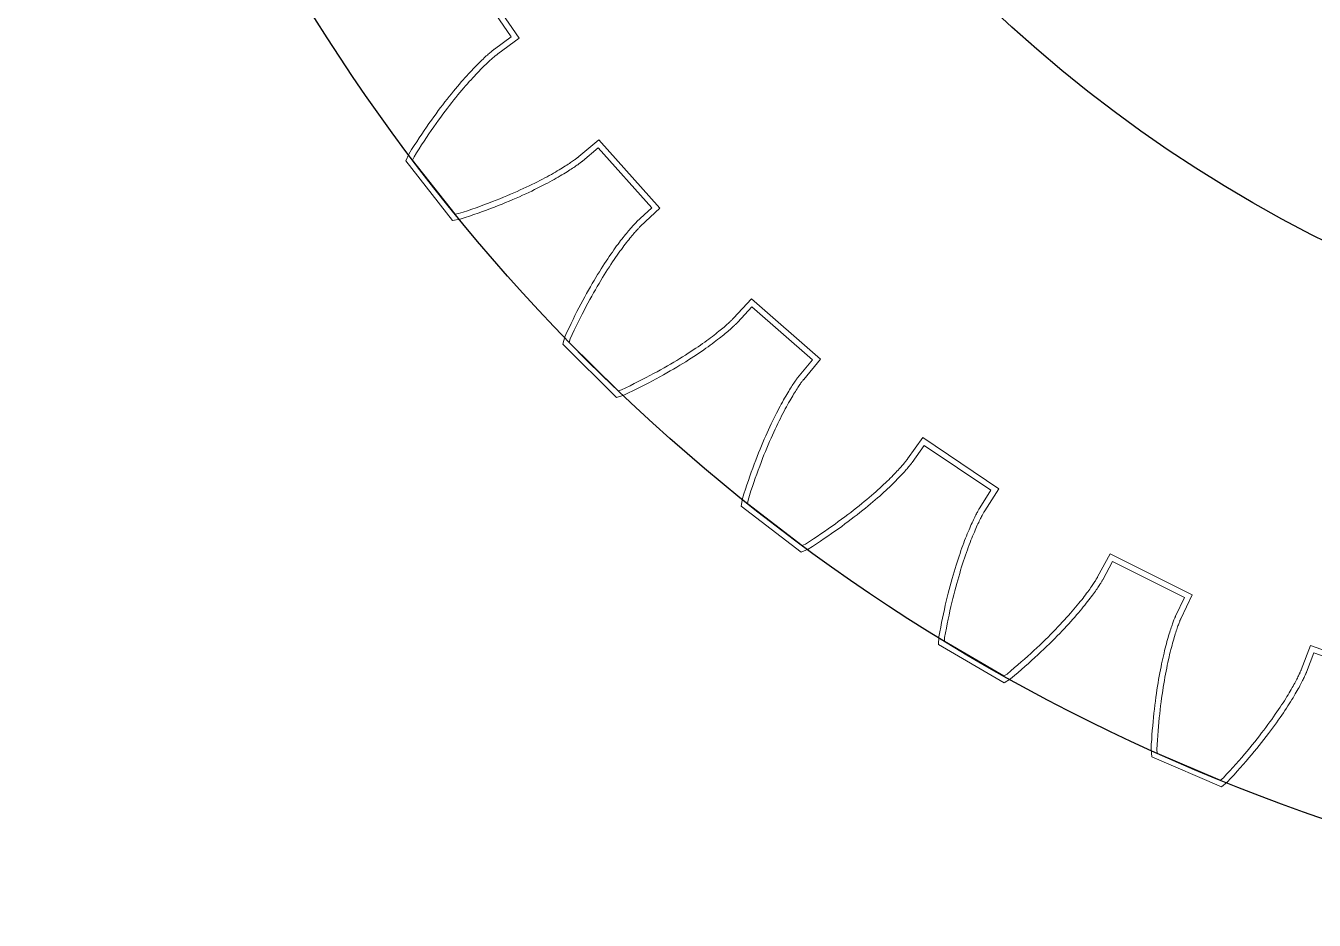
# Model space of a CAD drawing. Header units: inches. Extents: x -44 to 82, y -33 to 33.
# Drawn here: x -33.02 to -10.79, y -33.02 to -17.59 of the extents above; entities that cross this region are included whole.
import ezdxf

# ---------------------------------------------------------------- set-up
doc = ezdxf.new("R2010")
doc.units = ezdxf.units.IN
doc.header["$MEASUREMENT"] = 0
for name, color, linetype in [('gearMount', 6, 'Continuous'), ('gearsBot_kerf', 133, 'Continuous'), ('gearsTop', 5, 'Continuous'), ('gearsTop_kerf', 163, 'Continuous')]:
    doc.layers.add(name, color=color, linetype=linetype)

msp = doc.modelspace()

# ---------------------------------------------------------------- linework, layer by layer
at = {"layer": 'gearMount'}
msp.add_circle((0.001, -0.004), 33.02, dxfattribs=at)
at = {"layer": 'gearsBot_kerf', "lineweight": 18}
msp.add_lwpolyline([(-25.426, -16.641), (-24.641, -17.784), (-24.93, -17.994), (-24.935, -17.997), (-24.94, -18.001), (-24.947, -18.006), (-24.954, -18.012), (-24.963, -18.019), (-24.973, -18.027), (-24.984, -18.037), (-24.996, -18.047), (-25.009, -18.058), (-25.023, -18.07), (-25.038, -18.083), (-25.054, -18.098), (-25.072, -18.113), (-25.09, -18.13), (-25.109, -18.147), (-25.129, -18.166), (-25.15, -18.187), (-25.172, -18.208), (-25.195, -18.23), (-25.219, -18.254), (-25.244, -18.279), (-25.27, -18.305), (-25.296, -18.333), (-25.323, -18.361), (-25.352, -18.391), (-25.381, -18.423), (-25.41, -18.455), (-25.441, -18.489), (-25.472, -18.524), (-25.504, -18.561), (-25.537, -18.599), (-25.57, -18.638), (-25.605, -18.679), (-25.639, -18.721), (-25.675, -18.765), (-25.711, -18.81), (-25.748, -18.856), (-25.785, -18.904), (-25.823, -18.953), (-25.861, -19.003), (-25.9, -19.056), (-25.94, -19.109), (-25.98, -19.164), (-26.02, -19.221), (-26.061, -19.279), (-26.103, -19.339), (-26.145, -19.4), (-26.187, -19.463), (-26.23, -19.527), (-26.273, -19.593), (-26.316, -19.66), (-26.36, -19.729), (-26.407, -19.805), (-26.46, -19.924), (-25.653, -20.953), (-25.525, -20.93), (-25.439, -20.902), (-25.362, -20.876), (-25.286, -20.85), (-25.212, -20.824), (-25.14, -20.798), (-25.069, -20.772), (-24.999, -20.746), (-24.932, -20.72), (-24.865, -20.694), (-24.801, -20.668), (-24.738, -20.642), (-24.676, -20.617), (-24.616, -20.591), (-24.558, -20.566), (-24.501, -20.541), (-24.446, -20.516), (-24.392, -20.491), (-24.34, -20.467), (-24.289, -20.443), (-24.24, -20.419), (-24.192, -20.396), (-24.146, -20.372), (-24.101, -20.35), (-24.058, -20.327), (-24.017, -20.305), (-23.976, -20.284), (-23.938, -20.263), (-23.9, -20.242), (-23.864, -20.222), (-23.83, -20.202), (-23.797, -20.183), (-23.766, -20.164), (-23.735, -20.146), (-23.707, -20.128), (-23.679, -20.112), (-23.653, -20.095), (-23.629, -20.079), (-23.606, -20.064), (-23.584, -20.05), (-23.563, -20.036), (-23.544, -20.023), (-23.526, -20.011), (-23.51, -19.999), (-23.495, -19.989), (-23.481, -19.978), (-23.468, -19.969), (-23.457, -19.961), (-23.446, -19.953), (-23.438, -19.946), (-23.43, -19.94), (-23.423, -19.935), (-23.418, -19.931), (-23.414, -19.927), (-23.141, -19.697), (-22.218, -20.732), (-22.479, -20.977), (-22.483, -20.981), (-22.488, -20.985), (-22.493, -20.991), (-22.5, -20.998), (-22.508, -21.006), (-22.517, -21.015), (-22.527, -21.026), (-22.537, -21.037), (-22.549, -21.05), (-22.561, -21.064), (-22.575, -21.079), (-22.589, -21.095), (-22.604, -21.113), (-22.62, -21.131), (-22.637, -21.152), (-22.655, -21.173), (-22.673, -21.195), (-22.692, -21.219), (-22.712, -21.245), (-22.733, -21.271), (-22.754, -21.299), (-22.776, -21.328), (-22.799, -21.359), (-22.823, -21.391), (-22.847, -21.424), (-22.872, -21.459), (-22.897, -21.495), (-22.923, -21.532), (-22.95, -21.571), (-22.977, -21.611), (-23.005, -21.653), (-23.033, -21.696), (-23.062, -21.741), (-23.091, -21.787), (-23.121, -21.835), (-23.151, -21.884), (-23.182, -21.934), (-23.213, -21.986), (-23.244, -22.04), (-23.276, -22.095), (-23.308, -22.152), (-23.341, -22.21), (-23.374, -22.27), (-23.407, -22.331), (-23.44, -22.394), (-23.474, -22.458), (-23.508, -22.524), (-23.542, -22.591), (-23.576, -22.66), (-23.61, -22.731), (-23.645, -22.803), (-23.68, -22.877), (-23.717, -22.959), (-23.754, -23.083), (-22.825, -24.003), (-22.701, -23.965), (-22.62, -23.926), (-22.546, -23.891), (-22.474, -23.855), (-22.404, -23.82), (-22.335, -23.785), (-22.268, -23.75), (-22.203, -23.716), (-22.139, -23.681), (-22.076, -23.647), (-22.015, -23.613), (-21.956, -23.58), (-21.898, -23.547), (-21.842, -23.514), (-21.787, -23.482), (-21.734, -23.45), (-21.682, -23.418), (-21.632, -23.387), (-21.583, -23.356), (-21.536, -23.326), (-21.49, -23.296), (-21.446, -23.267), (-21.403, -23.238), (-21.361, -23.21), (-21.321, -23.182), (-21.283, -23.155), (-21.246, -23.129), (-21.21, -23.103), (-21.175, -23.078), (-21.142, -23.053), (-21.111, -23.03), (-21.08, -23.006), (-21.051, -22.984), (-21.024, -22.962), (-20.997, -22.941), (-20.972, -22.921), (-20.949, -22.901), (-20.926, -22.883), (-20.905, -22.865), (-20.885, -22.848), (-20.867, -22.832), (-20.849, -22.816), (-20.833, -22.802), (-20.818, -22.788), (-20.804, -22.776), (-20.792, -22.764), (-20.781, -22.753), (-20.77, -22.743), (-20.761, -22.735), (-20.753, -22.727), (-20.746, -22.72), (-20.741, -22.714), (-20.736, -22.709), (-20.732, -22.705), (-20.49, -22.442), (-19.445, -23.353), (-19.673, -23.629), (-19.676, -23.633), (-19.681, -23.638), (-19.686, -23.645), (-19.692, -23.653), (-19.698, -23.662), (-19.706, -23.672), (-19.714, -23.683), (-19.723, -23.696), (-19.733, -23.71), (-19.744, -23.725), (-19.755, -23.742), (-19.767, -23.76), (-19.78, -23.779), (-19.794, -23.8), (-19.808, -23.822), (-19.823, -23.845), (-19.838, -23.87), (-19.854, -23.896), (-19.871, -23.924), (-19.888, -23.953), (-19.906, -23.983), (-19.924, -24.015), (-19.943, -24.048), (-19.962, -24.083), (-19.982, -24.119), (-20.002, -24.156), (-20.023, -24.195), (-20.044, -24.236), (-20.066, -24.277), (-20.088, -24.321), (-20.11, -24.366), (-20.133, -24.412), (-20.156, -24.46), (-20.179, -24.51), (-20.203, -24.56), (-20.226, -24.613), (-20.25, -24.667), (-20.275, -24.723), (-20.299, -24.78), (-20.324, -24.838), (-20.349, -24.898), (-20.374, -24.96), (-20.399, -25.024), (-20.424, -25.088), (-20.449, -25.155), (-20.474, -25.223), (-20.5, -25.293), (-20.525, -25.364), (-20.55, -25.437), (-20.576, -25.511), (-20.601, -25.587), (-20.626, -25.665), (-20.653, -25.75), (-20.674, -25.878), (-19.637, -26.674), (-19.519, -26.621), (-19.443, -26.573), (-19.375, -26.528), (-19.308, -26.484), (-19.242, -26.44), (-19.179, -26.397), (-19.116, -26.354), (-19.056, -26.311), (-18.996, -26.269), (-18.939, -26.228), (-18.883, -26.187), (-18.828, -26.146), (-18.775, -26.106), (-18.723, -26.066), (-18.673, -26.027), (-18.624, -25.989), (-18.577, -25.951), (-18.531, -25.914), (-18.486, -25.877), (-18.443, -25.841), (-18.401, -25.806), (-18.361, -25.772), (-18.322, -25.738), (-18.284, -25.705), (-18.248, -25.672), (-18.213, -25.64), (-18.18, -25.61), (-18.147, -25.579), (-18.116, -25.55), (-18.087, -25.522), (-18.058, -25.494), (-18.031, -25.467), (-18.005, -25.441), (-17.98, -25.416), (-17.957, -25.392), (-17.935, -25.369), (-17.914, -25.347), (-17.894, -25.325), (-17.875, -25.305), (-17.857, -25.285), (-17.841, -25.267), (-17.826, -25.25), (-17.812, -25.233), (-17.798, -25.218), (-17.786, -25.204), (-17.775, -25.191), (-17.765, -25.178), (-17.756, -25.167), (-17.749, -25.158), (-17.742, -25.149), (-17.736, -25.141), (-17.731, -25.135), (-17.727, -25.129), (-17.723, -25.124), (-17.516, -24.833), (-16.365, -25.606), (-16.557, -25.908), (-16.56, -25.913), (-16.563, -25.919), (-16.567, -25.926), (-16.572, -25.934), (-16.578, -25.944), (-16.584, -25.955), (-16.591, -25.968), (-16.598, -25.981), (-16.606, -25.997), (-16.615, -26.013), (-16.624, -26.031), (-16.634, -26.05), (-16.644, -26.071), (-16.655, -26.093), (-16.666, -26.117), (-16.678, -26.142), (-16.69, -26.168), (-16.703, -26.196), (-16.716, -26.226), (-16.73, -26.257), (-16.743, -26.289), (-16.758, -26.323), (-16.772, -26.358), (-16.787, -26.395), (-16.802, -26.433), (-16.818, -26.473), (-16.833, -26.514), (-16.849, -26.557), (-16.865, -26.601), (-16.882, -26.647), (-16.898, -26.694), (-16.915, -26.743), (-16.932, -26.794), (-16.948, -26.846), (-16.965, -26.899), (-16.982, -26.954), (-17, -27.011), (-17.017, -27.069), (-17.034, -27.129), (-17.051, -27.19), (-17.068, -27.253), (-17.085, -27.317), (-17.102, -27.383), (-17.119, -27.451), (-17.135, -27.52), (-17.152, -27.59), (-17.168, -27.663), (-17.185, -27.737), (-17.201, -27.812), (-17.217, -27.889), (-17.232, -27.968), (-17.247, -28.048), (-17.264, -28.136), (-17.268, -28.266), (-16.139, -28.925), (-16.029, -28.858), (-15.96, -28.8), (-15.897, -28.747), (-15.837, -28.695), (-15.777, -28.644), (-15.719, -28.593), (-15.663, -28.542), (-15.608, -28.492), (-15.555, -28.443), (-15.503, -28.395), (-15.452, -28.347), (-15.403, -28.3), (-15.355, -28.253), (-15.309, -28.208), (-15.264, -28.163), (-15.22, -28.118), (-15.178, -28.075), (-15.137, -28.032), (-15.098, -27.99), (-15.059, -27.949), (-15.022, -27.909), (-14.987, -27.87), (-14.952, -27.831), (-14.919, -27.794), (-14.887, -27.757), (-14.856, -27.721), (-14.827, -27.686), (-14.799, -27.652), (-14.772, -27.619), (-14.746, -27.587), (-14.721, -27.556), (-14.697, -27.526), (-14.675, -27.497), (-14.654, -27.469), (-14.633, -27.443), (-14.614, -27.417), (-14.596, -27.392), (-14.579, -27.368), (-14.563, -27.346), (-14.548, -27.324), (-14.534, -27.304), (-14.521, -27.285), (-14.509, -27.267), (-14.498, -27.25), (-14.488, -27.234), (-14.478, -27.22), (-14.47, -27.207), (-14.463, -27.195), (-14.456, -27.184), (-14.45, -27.174), (-14.445, -27.166), (-14.441, -27.159), (-14.438, -27.153), (-14.435, -27.148), (-14.266, -26.833), (-13.027, -27.456), (-13.18, -27.779), (-13.182, -27.785), (-13.185, -27.791), (-13.188, -27.798), (-13.192, -27.807), (-13.196, -27.817), (-13.201, -27.829), (-13.206, -27.842), (-13.212, -27.857), (-13.218, -27.873), (-13.224, -27.891), (-13.231, -27.91), (-13.238, -27.93), (-13.246, -27.952), (-13.254, -27.975), (-13.262, -28), (-13.271, -28.026), (-13.279, -28.054), (-13.289, -28.083), (-13.298, -28.114), (-13.307, -28.147), (-13.317, -28.18), (-13.327, -28.216), (-13.337, -28.252), (-13.347, -28.291), (-13.357, -28.331), (-13.368, -28.372), (-13.378, -28.415), (-13.388, -28.459), (-13.399, -28.505), (-13.409, -28.553), (-13.42, -28.602), (-13.43, -28.652), (-13.44, -28.705), (-13.451, -28.758), (-13.461, -28.813), (-13.471, -28.87), (-13.481, -28.928), (-13.49, -28.988), (-13.5, -29.05), (-13.509, -29.113), (-13.518, -29.177), (-13.527, -29.243), (-13.536, -29.311), (-13.544, -29.38), (-13.552, -29.451), (-13.559, -29.523), (-13.567, -29.597), (-13.573, -29.672), (-13.58, -29.749), (-13.586, -29.827), (-13.591, -29.907), (-13.597, -29.988), (-13.602, -30.078), (-13.59, -30.207), (-12.387, -30.72), (-12.286, -30.639), (-12.225, -30.573), (-12.169, -30.513), (-12.116, -30.454), (-12.063, -30.395), (-12.012, -30.337), (-11.963, -30.28), (-11.915, -30.224), (-11.868, -30.169), (-11.822, -30.114), (-11.778, -30.06), (-11.735, -30.007), (-11.694, -29.955), (-11.653, -29.904), (-11.614, -29.854), (-11.577, -29.804), (-11.54, -29.756), (-11.505, -29.709), (-11.471, -29.662), (-11.438, -29.616), (-11.406, -29.572), (-11.376, -29.528), (-11.347, -29.486), (-11.318, -29.444), (-11.291, -29.404), (-11.265, -29.365), (-11.241, -29.326), (-11.217, -29.289), (-11.194, -29.253), (-11.172, -29.218), (-11.152, -29.184), (-11.132, -29.152), (-11.113, -29.12), (-11.096, -29.09), (-11.079, -29.06), (-11.063, -29.032), (-11.048, -29.006), (-11.034, -28.98), (-11.021, -28.956), (-11.009, -28.932), (-10.998, -28.911), (-10.987, -28.89), (-10.978, -28.871), (-10.969, -28.852), (-10.961, -28.836), (-10.953, -28.82), (-10.947, -28.806), (-10.941, -28.793), (-10.935, -28.781), (-10.931, -28.771), (-10.927, -28.762), (-10.924, -28.755), (-10.921, -28.749), (-10.919, -28.743), (-10.791, -28.409), (-9.484, -28.872)], dxfattribs=at)
at = {"layer": 'gearsTop', "lineweight": 18}
msp.add_lwpolyline([(-25.399, -16.504), (-24.503, -17.807), (-24.871, -18.074), (-24.874, -18.077), (-24.879, -18.08), (-24.885, -18.085), (-24.892, -18.091), (-24.9, -18.097), (-24.909, -18.105), (-24.92, -18.113), (-24.931, -18.123), (-24.944, -18.134), (-24.957, -18.145), (-24.972, -18.158), (-24.988, -18.172), (-25.004, -18.187), (-25.022, -18.203), (-25.041, -18.221), (-25.06, -18.239), (-25.081, -18.259), (-25.103, -18.28), (-25.125, -18.302), (-25.148, -18.325), (-25.173, -18.349), (-25.198, -18.375), (-25.224, -18.402), (-25.251, -18.43), (-25.278, -18.46), (-25.307, -18.49), (-25.336, -18.522), (-25.366, -18.556), (-25.397, -18.591), (-25.429, -18.627), (-25.461, -18.664), (-25.494, -18.703), (-25.528, -18.743), (-25.562, -18.785), (-25.597, -18.828), (-25.633, -18.872), (-25.669, -18.918), (-25.706, -18.965), (-25.743, -19.014), (-25.781, -19.064), (-25.82, -19.115), (-25.859, -19.168), (-25.899, -19.223), (-25.939, -19.279), (-25.979, -19.336), (-26.021, -19.396), (-26.062, -19.456), (-26.104, -19.518), (-26.146, -19.582), (-26.189, -19.647), (-26.232, -19.714), (-26.275, -19.782), (-26.319, -19.852), (-26.344, -19.909), (-25.611, -20.844), (-25.549, -20.833), (-25.471, -20.807), (-25.394, -20.782), (-25.319, -20.756), (-25.246, -20.73), (-25.174, -20.704), (-25.104, -20.678), (-25.035, -20.652), (-24.968, -20.626), (-24.902, -20.601), (-24.838, -20.575), (-24.776, -20.55), (-24.715, -20.524), (-24.656, -20.499), (-24.598, -20.474), (-24.542, -20.449), (-24.487, -20.425), (-24.434, -20.4), (-24.382, -20.376), (-24.332, -20.353), (-24.284, -20.329), (-24.237, -20.306), (-24.191, -20.283), (-24.147, -20.261), (-24.105, -20.239), (-24.064, -20.217), (-24.024, -20.196), (-23.986, -20.175), (-23.949, -20.155), (-23.914, -20.135), (-23.88, -20.115), (-23.848, -20.097), (-23.817, -20.078), (-23.787, -20.06), (-23.759, -20.043), (-23.732, -20.027), (-23.707, -20.011), (-23.683, -19.995), (-23.66, -19.981), (-23.639, -19.967), (-23.619, -19.953), (-23.601, -19.941), (-23.583, -19.929), (-23.567, -19.918), (-23.553, -19.907), (-23.539, -19.898), (-23.527, -19.889), (-23.516, -19.881), (-23.507, -19.873), (-23.499, -19.867), (-23.491, -19.862), (-23.486, -19.857), (-23.481, -19.853), (-23.477, -19.85), (-23.131, -19.557), (-22.079, -20.738), (-22.41, -21.049), (-22.413, -21.052), (-22.417, -21.056), (-22.422, -21.061), (-22.429, -21.068), (-22.436, -21.075), (-22.444, -21.084), (-22.453, -21.094), (-22.464, -21.105), (-22.475, -21.117), (-22.487, -21.13), (-22.5, -21.145), (-22.513, -21.161), (-22.528, -21.178), (-22.544, -21.196), (-22.56, -21.216), (-22.577, -21.236), (-22.595, -21.258), (-22.614, -21.282), (-22.634, -21.306), (-22.654, -21.332), (-22.675, -21.36), (-22.697, -21.388), (-22.719, -21.418), (-22.742, -21.45), (-22.766, -21.482), (-22.79, -21.516), (-22.815, -21.552), (-22.841, -21.589), (-22.867, -21.627), (-22.894, -21.667), (-22.921, -21.708), (-22.949, -21.751), (-22.978, -21.795), (-23.007, -21.84), (-23.036, -21.887), (-23.066, -21.936), (-23.096, -21.986), (-23.127, -22.037), (-23.158, -22.09), (-23.189, -22.145), (-23.221, -22.201), (-23.253, -22.258), (-23.286, -22.317), (-23.319, -22.378), (-23.352, -22.44), (-23.385, -22.504), (-23.418, -22.569), (-23.452, -22.636), (-23.486, -22.705), (-23.52, -22.775), (-23.555, -22.846), (-23.589, -22.919), (-23.624, -22.994), (-23.641, -23.054), (-22.797, -23.89), (-22.737, -23.871), (-22.663, -23.836), (-22.59, -23.801), (-22.519, -23.766), (-22.449, -23.731), (-22.381, -23.696), (-22.315, -23.662), (-22.25, -23.627), (-22.186, -23.593), (-22.124, -23.56), (-22.064, -23.526), (-22.005, -23.493), (-21.948, -23.46), (-21.893, -23.428), (-21.838, -23.396), (-21.786, -23.364), (-21.735, -23.333), (-21.685, -23.302), (-21.637, -23.272), (-21.59, -23.242), (-21.545, -23.213), (-21.501, -23.184), (-21.459, -23.155), (-21.418, -23.128), (-21.378, -23.1), (-21.34, -23.074), (-21.304, -23.048), (-21.269, -23.022), (-21.235, -22.997), (-21.202, -22.973), (-21.171, -22.95), (-21.141, -22.927), (-21.113, -22.905), (-21.086, -22.884), (-21.06, -22.863), (-21.036, -22.843), (-21.012, -22.824), (-20.991, -22.806), (-20.97, -22.789), (-20.951, -22.772), (-20.933, -22.756), (-20.916, -22.742), (-20.9, -22.728), (-20.886, -22.715), (-20.872, -22.702), (-20.86, -22.691), (-20.85, -22.681), (-20.84, -22.671), (-20.831, -22.663), (-20.824, -22.656), (-20.817, -22.649), (-20.812, -22.644), (-20.808, -22.64), (-20.805, -22.637), (-20.498, -22.302), (-19.306, -23.342), (-19.595, -23.692), (-19.598, -23.695), (-19.602, -23.7), (-19.606, -23.706), (-19.612, -23.713), (-19.618, -23.721), (-19.625, -23.731), (-19.633, -23.742), (-19.642, -23.754), (-19.651, -23.768), (-19.662, -23.782), (-19.673, -23.798), (-19.684, -23.816), (-19.697, -23.834), (-19.71, -23.855), (-19.724, -23.876), (-19.738, -23.899), (-19.753, -23.923), (-19.769, -23.948), (-19.785, -23.975), (-19.802, -24.004), (-19.819, -24.033), (-19.837, -24.064), (-19.856, -24.097), (-19.875, -24.131), (-19.894, -24.166), (-19.914, -24.203), (-19.935, -24.242), (-19.956, -24.282), (-19.977, -24.323), (-19.998, -24.366), (-20.02, -24.41), (-20.043, -24.456), (-20.065, -24.503), (-20.088, -24.552), (-20.112, -24.602), (-20.135, -24.654), (-20.159, -24.707), (-20.183, -24.762), (-20.207, -24.819), (-20.231, -24.877), (-20.256, -24.936), (-20.281, -24.997), (-20.305, -25.06), (-20.33, -25.124), (-20.355, -25.19), (-20.38, -25.258), (-20.406, -25.327), (-20.431, -25.397), (-20.456, -25.469), (-20.481, -25.543), (-20.506, -25.618), (-20.531, -25.695), (-20.556, -25.774), (-20.566, -25.836), (-19.624, -26.559), (-19.567, -26.533), (-19.497, -26.488), (-19.429, -26.444), (-19.363, -26.401), (-19.298, -26.357), (-19.235, -26.314), (-19.173, -26.272), (-19.113, -26.23), (-19.055, -26.188), (-18.998, -26.147), (-18.942, -26.106), (-18.888, -26.066), (-18.835, -26.026), (-18.784, -25.987), (-18.734, -25.949), (-18.686, -25.911), (-18.639, -25.873), (-18.594, -25.836), (-18.55, -25.8), (-18.507, -25.765), (-18.466, -25.73), (-18.426, -25.696), (-18.388, -25.662), (-18.351, -25.63), (-18.315, -25.598), (-18.281, -25.567), (-18.248, -25.536), (-18.216, -25.507), (-18.185, -25.478), (-18.156, -25.45), (-18.128, -25.423), (-18.102, -25.396), (-18.076, -25.371), (-18.052, -25.346), (-18.029, -25.323), (-18.007, -25.3), (-17.987, -25.278), (-17.967, -25.257), (-17.949, -25.237), (-17.932, -25.219), (-17.916, -25.201), (-17.901, -25.184), (-17.887, -25.168), (-17.875, -25.153), (-17.863, -25.14), (-17.852, -25.127), (-17.843, -25.115), (-17.834, -25.105), (-17.827, -25.095), (-17.82, -25.087), (-17.815, -25.08), (-17.81, -25.074), (-17.807, -25.069), (-17.804, -25.066), (-17.541, -24.696), (-16.229, -25.578), (-16.472, -25.961), (-16.474, -25.965), (-16.477, -25.97), (-16.481, -25.976), (-16.486, -25.984), (-16.491, -25.993), (-16.497, -26.004), (-16.503, -26.015), (-16.51, -26.029), (-16.518, -26.043), (-16.526, -26.059), (-16.535, -26.076), (-16.545, -26.095), (-16.555, -26.115), (-16.565, -26.137), (-16.576, -26.16), (-16.588, -26.184), (-16.6, -26.21), (-16.612, -26.237), (-16.625, -26.266), (-16.638, -26.296), (-16.651, -26.328), (-16.665, -26.361), (-16.68, -26.396), (-16.694, -26.432), (-16.709, -26.469), (-16.724, -26.509), (-16.74, -26.549), (-16.755, -26.591), (-16.771, -26.635), (-16.787, -26.68), (-16.804, -26.727), (-16.82, -26.775), (-16.837, -26.825), (-16.853, -26.876), (-16.87, -26.929), (-16.887, -26.983), (-16.904, -27.039), (-16.921, -27.097), (-16.938, -27.156), (-16.954, -27.216), (-16.971, -27.279), (-16.988, -27.342), (-17.005, -27.408), (-17.022, -27.474), (-17.038, -27.543), (-17.055, -27.613), (-17.071, -27.684), (-17.087, -27.758), (-17.103, -27.832), (-17.119, -27.909), (-17.134, -27.987), (-17.149, -28.066), (-17.164, -28.147), (-17.166, -28.21), (-16.141, -28.809), (-16.087, -28.776), (-16.024, -28.723), (-15.962, -28.671), (-15.902, -28.62), (-15.843, -28.568), (-15.786, -28.518), (-15.73, -28.468), (-15.676, -28.419), (-15.623, -28.37), (-15.571, -28.322), (-15.521, -28.275), (-15.472, -28.228), (-15.425, -28.182), (-15.379, -28.137), (-15.335, -28.092), (-15.292, -28.048), (-15.25, -28.005), (-15.21, -27.963), (-15.17, -27.922), (-15.133, -27.881), (-15.096, -27.842), (-15.061, -27.803), (-15.027, -27.765), (-14.994, -27.728), (-14.963, -27.692), (-14.933, -27.656), (-14.904, -27.622), (-14.876, -27.589), (-14.849, -27.556), (-14.824, -27.525), (-14.799, -27.494), (-14.776, -27.465), (-14.754, -27.436), (-14.733, -27.409), (-14.714, -27.383), (-14.695, -27.357), (-14.677, -27.333), (-14.66, -27.31), (-14.645, -27.288), (-14.63, -27.267), (-14.617, -27.248), (-14.604, -27.229), (-14.592, -27.212), (-14.582, -27.195), (-14.572, -27.18), (-14.563, -27.166), (-14.555, -27.154), (-14.548, -27.142), (-14.542, -27.132), (-14.536, -27.123), (-14.532, -27.115), (-14.528, -27.109), (-14.525, -27.104), (-14.523, -27.1), (-14.308, -26.7), (-12.895, -27.41), (-13.089, -27.821), (-13.09, -27.825), (-13.093, -27.83), (-13.096, -27.837), (-13.099, -27.846), (-13.103, -27.855), (-13.108, -27.866), (-13.113, -27.879), (-13.118, -27.893), (-13.124, -27.908), (-13.13, -27.925), (-13.137, -27.943), (-13.144, -27.963), (-13.151, -27.984), (-13.159, -28.007), (-13.167, -28.031), (-13.175, -28.057), (-13.184, -28.084), (-13.193, -28.113), (-13.202, -28.143), (-13.211, -28.174), (-13.221, -28.208), (-13.23, -28.242), (-13.24, -28.278), (-13.25, -28.316), (-13.26, -28.355), (-13.27, -28.396), (-13.281, -28.438), (-13.291, -28.482), (-13.301, -28.527), (-13.312, -28.574), (-13.322, -28.622), (-13.332, -28.672), (-13.342, -28.724), (-13.352, -28.777), (-13.362, -28.831), (-13.372, -28.887), (-13.382, -28.945), (-13.392, -29.004), (-13.401, -29.065), (-13.41, -29.127), (-13.419, -29.191), (-13.428, -29.256), (-13.436, -29.323), (-13.444, -29.391), (-13.452, -29.461), (-13.46, -29.533), (-13.467, -29.606), (-13.474, -29.681), (-13.48, -29.757), (-13.486, -29.834), (-13.492, -29.914), (-13.497, -29.994), (-13.501, -30.077), (-13.496, -30.139), (-12.403, -30.605), (-12.354, -30.566), (-12.298, -30.505), (-12.243, -30.446), (-12.19, -30.387), (-12.138, -30.329), (-12.088, -30.272), (-12.038, -30.215), (-11.991, -30.159), (-11.944, -30.104), (-11.899, -30.05), (-11.855, -29.997), (-11.813, -29.945), (-11.772, -29.893), (-11.732, -29.843), (-11.694, -29.793), (-11.656, -29.744), (-11.62, -29.696), (-11.585, -29.649), (-11.552, -29.603), (-11.519, -29.558), (-11.488, -29.514), (-11.458, -29.471), (-11.429, -29.429), (-11.401, -29.389), (-11.375, -29.349), (-11.349, -29.31), (-11.325, -29.272), (-11.301, -29.236), (-11.279, -29.2), (-11.258, -29.166), (-11.237, -29.133), (-11.218, -29.1), (-11.2, -29.069), (-11.182, -29.04), (-11.166, -29.011), (-11.151, -28.984), (-11.136, -28.957), (-11.122, -28.932), (-11.11, -28.909), (-11.098, -28.886), (-11.087, -28.865), (-11.077, -28.845), (-11.067, -28.826), (-11.059, -28.809), (-11.051, -28.792), (-11.044, -28.778), (-11.037, -28.764), (-11.032, -28.752), (-11.027, -28.741), (-11.023, -28.731), (-11.019, -28.723), (-11.016, -28.716), (-11.014, -28.71), (-11.012, -28.706), (-10.849, -28.283), (-9.359, -28.81)], dxfattribs=at)
at = {"layer": 'gearsTop'}
msp.add_circle((0, 0), 23.8, dxfattribs=at)
at = {"layer": 'gearsTop_kerf', "lineweight": 18}
msp.add_lwpolyline([(-25.426, -16.641), (-24.641, -17.784), (-24.93, -17.994), (-24.935, -17.997), (-24.94, -18.001), (-24.947, -18.006), (-24.954, -18.012), (-24.963, -18.019), (-24.973, -18.027), (-24.984, -18.037), (-24.996, -18.047), (-25.009, -18.058), (-25.023, -18.07), (-25.038, -18.083), (-25.054, -18.098), (-25.072, -18.113), (-25.09, -18.13), (-25.109, -18.147), (-25.129, -18.166), (-25.15, -18.187), (-25.172, -18.208), (-25.195, -18.23), (-25.219, -18.254), (-25.244, -18.279), (-25.27, -18.305), (-25.296, -18.333), (-25.323, -18.361), (-25.352, -18.391), (-25.381, -18.423), (-25.41, -18.455), (-25.441, -18.489), (-25.472, -18.524), (-25.504, -18.561), (-25.537, -18.599), (-25.57, -18.638), (-25.605, -18.679), (-25.639, -18.721), (-25.675, -18.765), (-25.711, -18.81), (-25.748, -18.856), (-25.785, -18.904), (-25.823, -18.953), (-25.861, -19.003), (-25.9, -19.056), (-25.94, -19.109), (-25.98, -19.164), (-26.02, -19.221), (-26.061, -19.279), (-26.103, -19.339), (-26.145, -19.4), (-26.187, -19.463), (-26.23, -19.527), (-26.273, -19.593), (-26.316, -19.66), (-26.36, -19.729), (-26.407, -19.805), (-26.46, -19.924), (-25.653, -20.953), (-25.525, -20.93), (-25.439, -20.902), (-25.362, -20.876), (-25.286, -20.85), (-25.212, -20.824), (-25.14, -20.798), (-25.069, -20.772), (-24.999, -20.746), (-24.932, -20.72), (-24.865, -20.694), (-24.801, -20.668), (-24.738, -20.642), (-24.676, -20.617), (-24.616, -20.591), (-24.558, -20.566), (-24.501, -20.541), (-24.446, -20.516), (-24.392, -20.491), (-24.34, -20.467), (-24.289, -20.443), (-24.24, -20.419), (-24.192, -20.396), (-24.146, -20.372), (-24.101, -20.35), (-24.058, -20.327), (-24.017, -20.305), (-23.976, -20.284), (-23.938, -20.263), (-23.9, -20.242), (-23.864, -20.222), (-23.83, -20.202), (-23.797, -20.183), (-23.766, -20.164), (-23.735, -20.146), (-23.707, -20.128), (-23.679, -20.112), (-23.653, -20.095), (-23.629, -20.079), (-23.606, -20.064), (-23.584, -20.05), (-23.563, -20.036), (-23.544, -20.023), (-23.526, -20.011), (-23.51, -19.999), (-23.495, -19.989), (-23.481, -19.978), (-23.468, -19.969), (-23.457, -19.961), (-23.446, -19.953), (-23.438, -19.946), (-23.43, -19.94), (-23.423, -19.935), (-23.418, -19.931), (-23.414, -19.927), (-23.141, -19.697), (-22.218, -20.732), (-22.479, -20.977), (-22.483, -20.981), (-22.488, -20.985), (-22.493, -20.991), (-22.5, -20.998), (-22.508, -21.006), (-22.517, -21.015), (-22.527, -21.026), (-22.537, -21.037), (-22.549, -21.05), (-22.561, -21.064), (-22.575, -21.079), (-22.589, -21.095), (-22.604, -21.113), (-22.62, -21.131), (-22.637, -21.152), (-22.655, -21.173), (-22.673, -21.195), (-22.692, -21.219), (-22.712, -21.245), (-22.733, -21.271), (-22.754, -21.299), (-22.776, -21.328), (-22.799, -21.359), (-22.823, -21.391), (-22.847, -21.424), (-22.872, -21.459), (-22.897, -21.495), (-22.923, -21.532), (-22.95, -21.571), (-22.977, -21.611), (-23.005, -21.653), (-23.033, -21.696), (-23.062, -21.741), (-23.091, -21.787), (-23.121, -21.835), (-23.151, -21.884), (-23.182, -21.934), (-23.213, -21.986), (-23.244, -22.04), (-23.276, -22.095), (-23.308, -22.152), (-23.341, -22.21), (-23.374, -22.27), (-23.407, -22.331), (-23.44, -22.394), (-23.474, -22.458), (-23.508, -22.524), (-23.542, -22.591), (-23.576, -22.66), (-23.61, -22.731), (-23.645, -22.803), (-23.68, -22.877), (-23.717, -22.959), (-23.754, -23.083), (-22.825, -24.003), (-22.701, -23.965), (-22.62, -23.926), (-22.546, -23.891), (-22.474, -23.855), (-22.404, -23.82), (-22.335, -23.785), (-22.268, -23.75), (-22.203, -23.716), (-22.139, -23.681), (-22.076, -23.647), (-22.015, -23.613), (-21.956, -23.58), (-21.898, -23.547), (-21.842, -23.514), (-21.787, -23.482), (-21.734, -23.45), (-21.682, -23.418), (-21.632, -23.387), (-21.583, -23.356), (-21.536, -23.326), (-21.49, -23.296), (-21.446, -23.267), (-21.403, -23.238), (-21.361, -23.21), (-21.321, -23.182), (-21.283, -23.155), (-21.246, -23.129), (-21.21, -23.103), (-21.175, -23.078), (-21.142, -23.053), (-21.111, -23.03), (-21.08, -23.006), (-21.051, -22.984), (-21.024, -22.962), (-20.997, -22.941), (-20.972, -22.921), (-20.949, -22.901), (-20.926, -22.883), (-20.905, -22.865), (-20.885, -22.848), (-20.867, -22.832), (-20.849, -22.816), (-20.833, -22.802), (-20.818, -22.788), (-20.804, -22.776), (-20.792, -22.764), (-20.781, -22.753), (-20.77, -22.743), (-20.761, -22.735), (-20.753, -22.727), (-20.746, -22.72), (-20.741, -22.714), (-20.736, -22.709), (-20.732, -22.705), (-20.49, -22.442), (-19.445, -23.353), (-19.673, -23.629), (-19.676, -23.633), (-19.681, -23.638), (-19.686, -23.645), (-19.692, -23.653), (-19.698, -23.662), (-19.706, -23.672), (-19.714, -23.683), (-19.723, -23.696), (-19.733, -23.71), (-19.744, -23.725), (-19.755, -23.742), (-19.767, -23.76), (-19.78, -23.779), (-19.794, -23.8), (-19.808, -23.822), (-19.823, -23.845), (-19.838, -23.87), (-19.854, -23.896), (-19.871, -23.924), (-19.888, -23.953), (-19.906, -23.983), (-19.924, -24.015), (-19.943, -24.048), (-19.962, -24.083), (-19.982, -24.119), (-20.002, -24.156), (-20.023, -24.195), (-20.044, -24.236), (-20.066, -24.277), (-20.088, -24.321), (-20.11, -24.366), (-20.133, -24.412), (-20.156, -24.46), (-20.179, -24.51), (-20.203, -24.56), (-20.226, -24.613), (-20.25, -24.667), (-20.275, -24.723), (-20.299, -24.78), (-20.324, -24.838), (-20.349, -24.898), (-20.374, -24.96), (-20.399, -25.024), (-20.424, -25.088), (-20.449, -25.155), (-20.474, -25.223), (-20.5, -25.293), (-20.525, -25.364), (-20.55, -25.437), (-20.576, -25.511), (-20.601, -25.587), (-20.626, -25.665), (-20.653, -25.75), (-20.674, -25.878), (-19.637, -26.674), (-19.519, -26.621), (-19.443, -26.573), (-19.375, -26.528), (-19.308, -26.484), (-19.242, -26.44), (-19.179, -26.397), (-19.116, -26.354), (-19.056, -26.311), (-18.996, -26.269), (-18.939, -26.228), (-18.883, -26.187), (-18.828, -26.146), (-18.775, -26.106), (-18.723, -26.066), (-18.673, -26.027), (-18.624, -25.989), (-18.577, -25.951), (-18.531, -25.914), (-18.486, -25.877), (-18.443, -25.841), (-18.401, -25.806), (-18.361, -25.772), (-18.322, -25.738), (-18.284, -25.705), (-18.248, -25.672), (-18.213, -25.64), (-18.18, -25.61), (-18.147, -25.579), (-18.116, -25.55), (-18.087, -25.522), (-18.058, -25.494), (-18.031, -25.467), (-18.005, -25.441), (-17.98, -25.416), (-17.957, -25.392), (-17.935, -25.369), (-17.914, -25.347), (-17.894, -25.325), (-17.875, -25.305), (-17.857, -25.285), (-17.841, -25.267), (-17.826, -25.25), (-17.812, -25.233), (-17.798, -25.218), (-17.786, -25.204), (-17.775, -25.191), (-17.765, -25.178), (-17.756, -25.167), (-17.749, -25.158), (-17.742, -25.149), (-17.736, -25.141), (-17.731, -25.135), (-17.727, -25.129), (-17.723, -25.124), (-17.516, -24.833), (-16.365, -25.606), (-16.557, -25.908), (-16.56, -25.913), (-16.563, -25.919), (-16.567, -25.926), (-16.572, -25.934), (-16.578, -25.944), (-16.584, -25.955), (-16.591, -25.968), (-16.598, -25.981), (-16.606, -25.997), (-16.615, -26.013), (-16.624, -26.031), (-16.634, -26.05), (-16.644, -26.071), (-16.655, -26.093), (-16.666, -26.117), (-16.678, -26.142), (-16.69, -26.168), (-16.703, -26.196), (-16.716, -26.226), (-16.73, -26.257), (-16.743, -26.289), (-16.758, -26.323), (-16.772, -26.358), (-16.787, -26.395), (-16.802, -26.433), (-16.818, -26.473), (-16.833, -26.514), (-16.849, -26.557), (-16.865, -26.601), (-16.882, -26.647), (-16.898, -26.694), (-16.915, -26.743), (-16.932, -26.794), (-16.948, -26.846), (-16.965, -26.899), (-16.982, -26.954), (-17, -27.011), (-17.017, -27.069), (-17.034, -27.129), (-17.051, -27.19), (-17.068, -27.253), (-17.085, -27.317), (-17.102, -27.383), (-17.119, -27.451), (-17.135, -27.52), (-17.152, -27.59), (-17.168, -27.663), (-17.185, -27.737), (-17.201, -27.812), (-17.217, -27.889), (-17.232, -27.968), (-17.247, -28.048), (-17.264, -28.136), (-17.268, -28.266), (-16.139, -28.925), (-16.029, -28.858), (-15.96, -28.8), (-15.897, -28.747), (-15.837, -28.695), (-15.777, -28.644), (-15.719, -28.593), (-15.663, -28.542), (-15.608, -28.492), (-15.555, -28.443), (-15.503, -28.395), (-15.452, -28.347), (-15.403, -28.3), (-15.355, -28.253), (-15.309, -28.208), (-15.264, -28.163), (-15.22, -28.118), (-15.178, -28.075), (-15.137, -28.032), (-15.098, -27.99), (-15.059, -27.949), (-15.022, -27.909), (-14.987, -27.87), (-14.952, -27.831), (-14.919, -27.794), (-14.887, -27.757), (-14.856, -27.721), (-14.827, -27.686), (-14.799, -27.652), (-14.772, -27.619), (-14.746, -27.587), (-14.721, -27.556), (-14.697, -27.526), (-14.675, -27.497), (-14.654, -27.469), (-14.633, -27.443), (-14.614, -27.417), (-14.596, -27.392), (-14.579, -27.368), (-14.563, -27.346), (-14.548, -27.324), (-14.534, -27.304), (-14.521, -27.285), (-14.509, -27.267), (-14.498, -27.25), (-14.488, -27.234), (-14.478, -27.22), (-14.47, -27.207), (-14.463, -27.195), (-14.456, -27.184), (-14.45, -27.174), (-14.445, -27.166), (-14.441, -27.159), (-14.438, -27.153), (-14.435, -27.148), (-14.266, -26.833), (-13.027, -27.456), (-13.18, -27.779), (-13.182, -27.785), (-13.185, -27.791), (-13.188, -27.798), (-13.192, -27.807), (-13.196, -27.817), (-13.201, -27.829), (-13.206, -27.842), (-13.212, -27.857), (-13.218, -27.873), (-13.224, -27.891), (-13.231, -27.91), (-13.238, -27.93), (-13.246, -27.952), (-13.254, -27.975), (-13.262, -28), (-13.271, -28.026), (-13.279, -28.054), (-13.289, -28.083), (-13.298, -28.114), (-13.307, -28.147), (-13.317, -28.18), (-13.327, -28.216), (-13.337, -28.252), (-13.347, -28.291), (-13.357, -28.331), (-13.368, -28.372), (-13.378, -28.415), (-13.388, -28.459), (-13.399, -28.505), (-13.409, -28.553), (-13.42, -28.602), (-13.43, -28.652), (-13.44, -28.705), (-13.451, -28.758), (-13.461, -28.813), (-13.471, -28.87), (-13.481, -28.928), (-13.49, -28.988), (-13.5, -29.05), (-13.509, -29.113), (-13.518, -29.177), (-13.527, -29.243), (-13.536, -29.311), (-13.544, -29.38), (-13.552, -29.451), (-13.559, -29.523), (-13.567, -29.597), (-13.573, -29.672), (-13.58, -29.749), (-13.586, -29.827), (-13.591, -29.907), (-13.597, -29.988), (-13.602, -30.078), (-13.59, -30.207), (-12.387, -30.72), (-12.286, -30.639), (-12.225, -30.573), (-12.169, -30.513), (-12.116, -30.454), (-12.063, -30.395), (-12.012, -30.337), (-11.963, -30.28), (-11.915, -30.224), (-11.868, -30.169), (-11.822, -30.114), (-11.778, -30.06), (-11.735, -30.007), (-11.694, -29.955), (-11.653, -29.904), (-11.614, -29.854), (-11.577, -29.804), (-11.54, -29.756), (-11.505, -29.709), (-11.471, -29.662), (-11.438, -29.616), (-11.406, -29.572), (-11.376, -29.528), (-11.347, -29.486), (-11.318, -29.444), (-11.291, -29.404), (-11.265, -29.365), (-11.241, -29.326), (-11.217, -29.289), (-11.194, -29.253), (-11.172, -29.218), (-11.152, -29.184), (-11.132, -29.152), (-11.113, -29.12), (-11.096, -29.09), (-11.079, -29.06), (-11.063, -29.032), (-11.048, -29.006), (-11.034, -28.98), (-11.021, -28.956), (-11.009, -28.932), (-10.998, -28.911), (-10.987, -28.89), (-10.978, -28.871), (-10.969, -28.852), (-10.961, -28.836), (-10.953, -28.82), (-10.947, -28.806), (-10.941, -28.793), (-10.935, -28.781), (-10.931, -28.771), (-10.927, -28.762), (-10.924, -28.755), (-10.921, -28.749), (-10.919, -28.743), (-10.791, -28.409), (-9.484, -28.872)], dxfattribs=at)
at = {"layer": 'gearsTop_kerf'}
msp.add_circle((0, 0), 23.8, dxfattribs=at)

doc.saveas('drawing.dxf')
